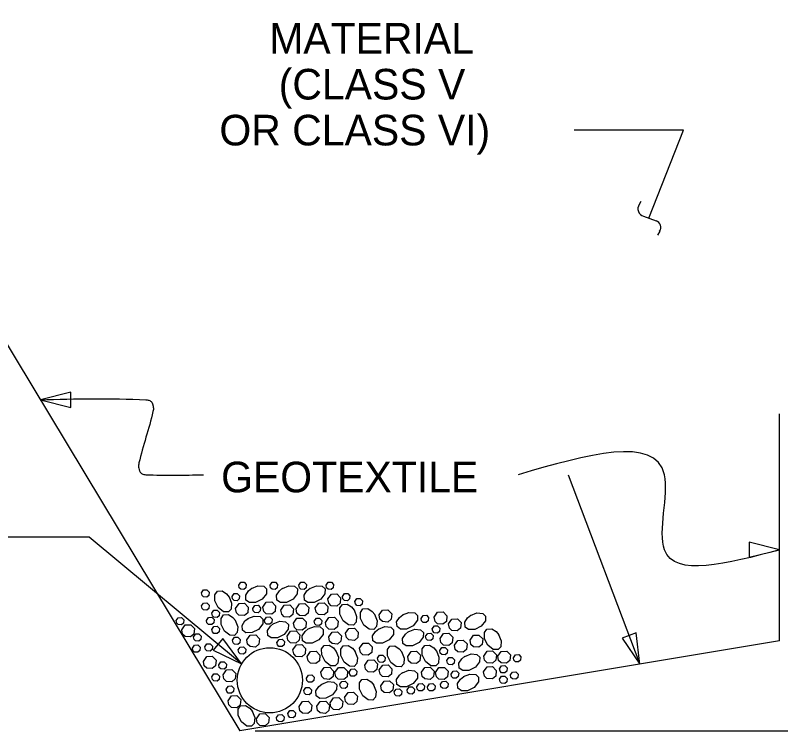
# Model space of a CAD drawing. Extents: x 0 to 2289, y 0 to 839.
# Drawn here: x 1682.21 to 1713.59, y 50.39 to 79.73 of the extents above; entities that cross this region are included whole.
import ezdxf

# ---------------------------------------------------------------- set-up
doc = ezdxf.new("R2010")
doc.units = 0
for name, color, linetype in [('Dimension Lines', 7, 'Continuous'), ('Mis Beam Bolsters', 7, 'Continuous'), ('Mis Object Lines', 7, 'Continuous'), ('Miscellaneous Lines', 7, 'Continuous'), ('Plot Label', 7, 'Continuous')]:
    doc.layers.add(name, color=color, linetype=linetype)

msp = doc.modelspace()

# ---------------------------------------------------------------- linework, layer by layer
at = {"layer": 'Mis Beam Bolsters'}
for p, q in [((1707.86, 72.093), (1707.789, 71.976)), ((1707.967, 71.497), (1708.481, 71.296)), ((1708.628, 70.872), (1708.54, 70.711))]:
    msp.add_line(p, q, dxfattribs=at)
for points in [[(1683.239, 63.963), (1684.489, 63.651), (1684.489, 64.276)], [(1713.546, 57.814), (1712.296, 58.127), (1712.296, 57.502)], [(1707.819, 53.125), (1707.667, 54.404), (1707.083, 54.183)], [(1691.479, 53.131), (1690.719, 54.172), (1690.319, 53.691)]]:
    msp.add_lwpolyline(points, close=True, dxfattribs=at)
for centre, radius, start, end in [((1708.047, 71.797), 0.311, 145.3437, 255.1426), ((1708.402, 71.033), 0.276, 324.4122, 72.6977)]:
    msp.add_arc(centre, radius, start, end, dxfattribs=at)
at = {"layer": 'Mis Object Lines'}
msp.add_circle((1692.646, 52.458), 1.336, dxfattribs=at)
at = {"layer": 'Miscellaneous Lines'}
for p, q in [((1657.4, 106.845), (1691.417, 50.391)), ((1713.546, 54.079), (1713.546, 63.393)), ((1713.546, 54.079), (1691.417, 50.391))]:
    msp.add_line(p, q, dxfattribs=at)
at = {"layer": 'Plot Label'}
for p, q in [((1704.87, 60.891), (1707.819, 53.125)), ((1692.042, 50.391), (1721.737, 50.391))]:
    msp.add_line(p, q, dxfattribs=at)
for points in [[(1708.189, 71.41), (1709.606, 75.024), (1705.125, 75.024)], [(1691.479, 53.131), (1685.236, 58.334), (1680.432, 58.334)], [(1691.369, 56.36), (1691.453, 56.48), (1691.587, 56.488), (1691.68, 56.391), (1691.667, 56.255), (1691.584, 56.186), (1691.452, 56.196), (1691.389, 56.256), (1691.369, 56.36)], [(1692.654, 56.36), (1692.738, 56.48), (1692.872, 56.488), (1692.966, 56.391), (1692.952, 56.255), (1692.869, 56.186), (1692.737, 56.196), (1692.674, 56.256), (1692.654, 56.36)], [(1693.836, 56.36), (1693.921, 56.48), (1694.055, 56.488), (1694.148, 56.391), (1694.134, 56.255), (1694.052, 56.186), (1693.919, 56.196), (1693.857, 56.256), (1693.837, 56.36)], [(1694.95, 56.36), (1695.034, 56.48), (1695.169, 56.488), (1695.262, 56.391), (1695.248, 56.255), (1695.165, 56.186), (1695.033, 56.196), (1694.971, 56.256), (1694.95, 56.36)], [(1689.846, 56.042), (1689.93, 56.162), (1690.064, 56.169), (1690.157, 56.072), (1690.144, 55.937), (1690.061, 55.868), (1689.928, 55.878), (1689.866, 55.938), (1689.846, 56.042)], [(1691.892, 56.23), (1692.154, 56.334), (1692.394, 56.313), (1692.509, 56.205), (1692.505, 56.009), (1692.332, 55.787), (1692.063, 55.653), (1691.81, 55.649), (1691.668, 55.75), (1691.655, 55.951), (1691.77, 56.131), (1691.902, 56.237)], [(1693.16, 56.23), (1693.422, 56.334), (1693.662, 56.313), (1693.777, 56.205), (1693.773, 56.009), (1693.6, 55.787), (1693.331, 55.653), (1693.078, 55.649), (1692.936, 55.75), (1692.923, 55.951), (1693.038, 56.131), (1693.17, 56.237)], [(1694.291, 56.23), (1694.553, 56.334), (1694.793, 56.313), (1694.908, 56.205), (1694.904, 56.009), (1694.731, 55.787), (1694.462, 55.653), (1694.209, 55.649), (1694.067, 55.75), (1694.054, 55.951), (1694.169, 56.131), (1694.301, 56.237)], [(1690.974, 55.884), (1691.078, 55.622), (1691.057, 55.381), (1690.949, 55.267), (1690.753, 55.271), (1690.531, 55.444), (1690.397, 55.713), (1690.393, 55.966), (1690.494, 56.108), (1690.695, 56.121), (1690.876, 56.006), (1690.981, 55.874)], [(1691.095, 55.898), (1691.179, 56.017), (1691.313, 56.025), (1691.406, 55.928), (1691.393, 55.793), (1691.31, 55.724), (1691.177, 55.733), (1691.115, 55.794), (1691.095, 55.898)], [(1695.029, 55.793), (1695.169, 55.992), (1695.392, 56.005), (1695.548, 55.844), (1695.525, 55.618), (1695.387, 55.503), (1695.166, 55.519), (1695.062, 55.62), (1695.029, 55.793)], [(1695.619, 55.898), (1695.703, 56.017), (1695.837, 56.025), (1695.93, 55.928), (1695.917, 55.793), (1695.834, 55.724), (1695.701, 55.733), (1695.639, 55.794), (1695.619, 55.898)], [(1689.846, 55.507), (1689.93, 55.627), (1690.064, 55.634), (1690.157, 55.537), (1690.144, 55.402), (1690.061, 55.333), (1689.928, 55.343), (1689.866, 55.403), (1689.846, 55.507)], [(1691.242, 55.403), (1691.383, 55.602), (1691.606, 55.615), (1691.762, 55.454), (1691.739, 55.228), (1691.601, 55.113), (1691.38, 55.129), (1691.276, 55.229), (1691.243, 55.403)], [(1692.362, 55.458), (1692.502, 55.658), (1692.726, 55.67), (1692.881, 55.509), (1692.859, 55.283), (1692.721, 55.168), (1692.5, 55.184), (1692.396, 55.285), (1692.362, 55.458)], [(1693.098, 55.338), (1693.238, 55.537), (1693.461, 55.55), (1693.617, 55.388), (1693.594, 55.163), (1693.456, 55.048), (1693.235, 55.064), (1693.132, 55.164), (1693.098, 55.338)], [(1693.719, 55.392), (1693.859, 55.591), (1694.082, 55.604), (1694.238, 55.442), (1694.215, 55.217), (1694.077, 55.102), (1693.856, 55.118), (1693.752, 55.218), (1693.719, 55.392)], [(1694.509, 55.429), (1694.649, 55.628), (1694.873, 55.641), (1695.029, 55.48), (1695.006, 55.254), (1694.868, 55.139), (1694.647, 55.155), (1694.543, 55.256), (1694.51, 55.429)], [(1696.098, 55.343), (1696.202, 55.081), (1696.181, 54.841), (1696.072, 54.726), (1695.877, 54.73), (1695.655, 54.904), (1695.521, 55.172), (1695.516, 55.425), (1695.618, 55.567), (1695.819, 55.581), (1695.999, 55.465), (1696.105, 55.333)], [(1696.133, 55.692), (1696.217, 55.812), (1696.351, 55.819), (1696.444, 55.723), (1696.431, 55.587), (1696.348, 55.518), (1696.215, 55.528), (1696.153, 55.588), (1696.133, 55.692)], [(1690.27, 55.212), (1690.354, 55.331), (1690.488, 55.339), (1690.582, 55.242), (1690.568, 55.107), (1690.485, 55.038), (1690.353, 55.047), (1690.29, 55.108), (1690.27, 55.212)], [(1691.949, 55.406), (1692.033, 55.525), (1692.167, 55.533), (1692.26, 55.436), (1692.247, 55.301), (1692.164, 55.232), (1692.031, 55.241), (1691.969, 55.302), (1691.949, 55.406)], [(1696.938, 55.164), (1697.042, 54.902), (1697.021, 54.661), (1696.913, 54.547), (1696.717, 54.55), (1696.495, 54.724), (1696.361, 54.992), (1696.357, 55.245), (1696.458, 55.387), (1696.659, 55.401), (1696.84, 55.285), (1696.945, 55.153)], [(1697.125, 55.138), (1697.265, 55.338), (1697.489, 55.35), (1697.644, 55.189), (1697.622, 54.963), (1697.483, 54.848), (1697.263, 54.864), (1697.159, 54.965), (1697.125, 55.138)], [(1698.082, 55.139), (1698.344, 55.243), (1698.585, 55.222), (1698.699, 55.113), (1698.696, 54.918), (1698.522, 54.696), (1698.254, 54.562), (1698.001, 54.558), (1697.859, 54.659), (1697.845, 54.86), (1697.961, 55.04), (1698.093, 55.146)], [(1699.385, 55.049), (1699.525, 55.248), (1699.749, 55.261), (1699.904, 55.1), (1699.882, 54.874), (1699.743, 54.759), (1699.523, 54.775), (1699.419, 54.876), (1699.385, 55.049)], [(1700.875, 55.119), (1701.137, 55.223), (1701.378, 55.202), (1701.493, 55.094), (1701.489, 54.898), (1701.315, 54.676), (1701.047, 54.542), (1700.794, 54.538), (1700.652, 54.639), (1700.638, 54.84), (1700.754, 55.021), (1700.886, 55.126)], [(1688.809, 54.908), (1688.893, 55.027), (1689.028, 55.035), (1689.121, 54.938), (1689.107, 54.803), (1689.025, 54.734), (1688.892, 54.743), (1688.83, 54.804), (1688.81, 54.908)], [(1690.049, 54.917), (1690.133, 55.036), (1690.267, 55.044), (1690.36, 54.947), (1690.347, 54.812), (1690.264, 54.743), (1690.131, 54.752), (1690.069, 54.813), (1690.049, 54.917)], [(1691.23, 54.918), (1691.334, 54.656), (1691.313, 54.415), (1691.204, 54.301), (1691.009, 54.305), (1690.787, 54.478), (1690.653, 54.746), (1690.648, 54.999), (1690.749, 55.142), (1690.951, 55.155), (1691.131, 55.04), (1691.236, 54.907)], [(1691.745, 54.991), (1692.007, 55.095), (1692.248, 55.074), (1692.362, 54.965), (1692.358, 54.77), (1692.185, 54.548), (1691.916, 54.414), (1691.664, 54.409), (1691.521, 54.51), (1691.508, 54.712), (1691.623, 54.892), (1691.756, 54.997)], [(1692.426, 54.929), (1692.51, 55.049), (1692.644, 55.056), (1692.737, 54.96), (1692.724, 54.824), (1692.641, 54.755), (1692.509, 54.765), (1692.446, 54.825), (1692.426, 54.929)], [(1693.619, 54.801), (1693.759, 55), (1693.982, 55.013), (1694.138, 54.852), (1694.115, 54.626), (1693.977, 54.511), (1693.756, 54.527), (1693.652, 54.628), (1693.619, 54.801)], [(1694.468, 54.883), (1694.552, 55.003), (1694.687, 55.01), (1694.78, 54.914), (1694.766, 54.778), (1694.684, 54.709), (1694.551, 54.719), (1694.489, 54.779), (1694.469, 54.883)], [(1694.927, 54.831), (1695.067, 55.031), (1695.291, 55.043), (1695.447, 54.882), (1695.424, 54.656), (1695.286, 54.541), (1695.065, 54.557), (1694.961, 54.658), (1694.928, 54.831)], [(1698.844, 54.999), (1698.928, 55.118), (1699.062, 55.126), (1699.155, 55.029), (1699.142, 54.894), (1699.059, 54.825), (1698.926, 54.835), (1698.864, 54.895), (1698.844, 54.999)], [(1699.971, 54.772), (1700.111, 54.971), (1700.334, 54.984), (1700.49, 54.823), (1700.467, 54.597), (1700.329, 54.482), (1700.108, 54.498), (1700.005, 54.599), (1699.971, 54.772)], [(1689.038, 54.527), (1689.178, 54.727), (1689.402, 54.739), (1689.557, 54.578), (1689.534, 54.352), (1689.396, 54.237), (1689.176, 54.253), (1689.072, 54.354), (1689.038, 54.527)], [(1690.27, 54.548), (1690.354, 54.667), (1690.488, 54.675), (1690.582, 54.578), (1690.568, 54.443), (1690.485, 54.374), (1690.353, 54.383), (1690.29, 54.444), (1690.27, 54.548)], [(1692.789, 54.776), (1693.051, 54.879), (1693.292, 54.859), (1693.406, 54.75), (1693.402, 54.555), (1693.229, 54.333), (1692.96, 54.199), (1692.707, 54.194), (1692.565, 54.295), (1692.552, 54.497), (1692.667, 54.677), (1692.799, 54.782)], [(1694.212, 54.564), (1694.474, 54.668), (1694.715, 54.647), (1694.829, 54.538), (1694.826, 54.343), (1694.652, 54.121), (1694.384, 53.987), (1694.131, 53.982), (1693.989, 54.083), (1693.975, 54.285), (1694.091, 54.465), (1694.223, 54.57)], [(1695.751, 54.386), (1695.891, 54.585), (1696.115, 54.598), (1696.27, 54.437), (1696.248, 54.211), (1696.11, 54.096), (1695.889, 54.112), (1695.785, 54.213), (1695.751, 54.386)], [(1697.098, 54.558), (1697.36, 54.662), (1697.6, 54.641), (1697.715, 54.532), (1697.711, 54.337), (1697.537, 54.115), (1697.269, 53.981), (1697.016, 53.976), (1696.874, 54.078), (1696.86, 54.279), (1696.976, 54.459), (1697.108, 54.565)], [(1699.306, 54.57), (1699.39, 54.69), (1699.525, 54.698), (1699.618, 54.601), (1699.604, 54.465), (1699.521, 54.397), (1699.389, 54.406), (1699.327, 54.467), (1699.306, 54.57)], [(1689.521, 54.239), (1689.606, 54.359), (1689.74, 54.367), (1689.833, 54.27), (1689.819, 54.134), (1689.737, 54.065), (1689.604, 54.075), (1689.542, 54.135), (1689.522, 54.239)], [(1691.703, 54.113), (1691.843, 54.312), (1692.066, 54.325), (1692.222, 54.164), (1692.199, 53.938), (1692.061, 53.823), (1691.84, 53.839), (1691.736, 53.94), (1691.703, 54.113)], [(1693.355, 54.274), (1693.495, 54.473), (1693.719, 54.486), (1693.874, 54.325), (1693.852, 54.099), (1693.714, 53.984), (1693.493, 54), (1693.389, 54.101), (1693.355, 54.274)], [(1695.059, 54.235), (1695.199, 54.434), (1695.423, 54.447), (1695.578, 54.286), (1695.556, 54.06), (1695.418, 53.945), (1695.197, 53.961), (1695.093, 54.062), (1695.059, 54.235)], [(1698.322, 54.451), (1698.584, 54.555), (1698.825, 54.534), (1698.939, 54.425), (1698.936, 54.23), (1698.762, 54.008), (1698.494, 53.874), (1698.241, 53.87), (1698.099, 53.971), (1698.085, 54.172), (1698.201, 54.352), (1698.333, 54.458)], [(1699.032, 54.262), (1699.116, 54.382), (1699.25, 54.389), (1699.344, 54.293), (1699.33, 54.157), (1699.247, 54.088), (1699.115, 54.098), (1699.052, 54.158), (1699.032, 54.262)], [(1699.625, 54.175), (1699.765, 54.374), (1699.988, 54.387), (1700.144, 54.226), (1700.121, 54), (1699.983, 53.885), (1699.762, 53.901), (1699.659, 54.002), (1699.625, 54.175)], [(1700.854, 54.104), (1700.994, 54.303), (1701.218, 54.316), (1701.373, 54.154), (1701.351, 53.929), (1701.213, 53.814), (1700.992, 53.83), (1700.888, 53.93), (1700.854, 54.104)], [(1702.026, 54.336), (1702.13, 54.074), (1702.109, 53.833), (1702.001, 53.719), (1701.805, 53.722), (1701.583, 53.896), (1701.449, 54.164), (1701.445, 54.417), (1701.546, 54.559), (1701.747, 54.573), (1701.927, 54.457), (1702.033, 54.325)], [(1691.119, 54.105), (1691.203, 54.224), (1691.337, 54.232), (1691.43, 54.135), (1691.417, 54), (1691.334, 53.931), (1691.201, 53.94), (1691.139, 54.001), (1691.119, 54.105)], [(1692.938, 54.013), (1693.022, 54.132), (1693.156, 54.14), (1693.25, 54.043), (1693.236, 53.908), (1693.153, 53.839), (1693.021, 53.849), (1692.958, 53.909), (1692.938, 54.013)], [(1696.325, 53.775), (1696.465, 53.975), (1696.688, 53.987), (1696.844, 53.826), (1696.821, 53.6), (1696.683, 53.485), (1696.462, 53.501), (1696.358, 53.602), (1696.325, 53.775)], [(1700.211, 53.898), (1700.351, 54.097), (1700.574, 54.11), (1700.73, 53.949), (1700.707, 53.723), (1700.569, 53.608), (1700.348, 53.624), (1700.244, 53.725), (1700.211, 53.898)], [(1689.473, 53.78), (1689.557, 53.9), (1689.692, 53.907), (1689.785, 53.811), (1689.771, 53.675), (1689.688, 53.606), (1689.556, 53.616), (1689.494, 53.676), (1689.473, 53.78)], [(1689.984, 53.828), (1690.068, 53.948), (1690.202, 53.955), (1690.295, 53.859), (1690.282, 53.723), (1690.199, 53.654), (1690.066, 53.664), (1690.004, 53.724), (1689.984, 53.828)], [(1691.35, 53.701), (1691.434, 53.821), (1691.569, 53.828), (1691.662, 53.732), (1691.648, 53.596), (1691.566, 53.527), (1691.433, 53.537), (1691.371, 53.597), (1691.351, 53.701)], [(1693.593, 53.712), (1693.733, 53.911), (1693.957, 53.924), (1694.112, 53.763), (1694.09, 53.537), (1693.952, 53.422), (1693.731, 53.438), (1693.627, 53.539), (1693.593, 53.712)], [(1695.351, 53.667), (1695.455, 53.405), (1695.434, 53.165), (1695.325, 53.05), (1695.13, 53.054), (1694.908, 53.228), (1694.774, 53.496), (1694.769, 53.749), (1694.87, 53.891), (1695.072, 53.905), (1695.252, 53.789), (1695.357, 53.657)], [(1696.132, 53.648), (1696.235, 53.386), (1696.215, 53.146), (1696.106, 53.031), (1695.911, 53.035), (1695.689, 53.208), (1695.555, 53.477), (1695.55, 53.73), (1695.651, 53.872), (1695.853, 53.885), (1696.033, 53.77), (1696.138, 53.638)], [(1698.05, 53.633), (1698.153, 53.371), (1698.133, 53.131), (1698.024, 53.016), (1697.829, 53.02), (1697.607, 53.194), (1697.472, 53.462), (1697.468, 53.715), (1697.569, 53.857), (1697.771, 53.871), (1697.951, 53.755), (1698.056, 53.623)], [(1699.473, 53.667), (1699.577, 53.405), (1699.556, 53.165), (1699.447, 53.05), (1699.252, 53.054), (1699.03, 53.228), (1698.896, 53.496), (1698.891, 53.749), (1698.993, 53.891), (1699.194, 53.905), (1699.374, 53.789), (1699.48, 53.657)], [(1699.615, 53.679), (1699.699, 53.799), (1699.833, 53.807), (1699.926, 53.71), (1699.913, 53.574), (1699.83, 53.505), (1699.697, 53.515), (1699.635, 53.576), (1699.615, 53.679)], [(1701.415, 53.454), (1701.555, 53.653), (1701.779, 53.666), (1701.934, 53.505), (1701.911, 53.279), (1701.773, 53.164), (1701.553, 53.18), (1701.449, 53.281), (1701.415, 53.454)], [(1701.991, 53.446), (1702.131, 53.645), (1702.355, 53.658), (1702.51, 53.496), (1702.488, 53.271), (1702.35, 53.156), (1702.129, 53.172), (1702.025, 53.272), (1701.991, 53.446)], [(1689.92, 53.23), (1690.06, 53.43), (1690.283, 53.442), (1690.439, 53.281), (1690.416, 53.055), (1690.278, 52.94), (1690.057, 52.956), (1689.953, 53.057), (1689.92, 53.23)], [(1694.179, 53.435), (1694.319, 53.634), (1694.542, 53.647), (1694.698, 53.486), (1694.675, 53.26), (1694.537, 53.145), (1694.316, 53.161), (1694.213, 53.262), (1694.179, 53.435)], [(1697.06, 53.366), (1697.145, 53.485), (1697.279, 53.493), (1697.372, 53.396), (1697.358, 53.261), (1697.276, 53.192), (1697.143, 53.202), (1697.081, 53.262), (1697.061, 53.366)], [(1698.301, 53.435), (1698.441, 53.634), (1698.665, 53.647), (1698.82, 53.486), (1698.798, 53.26), (1698.66, 53.145), (1698.439, 53.161), (1698.335, 53.262), (1698.301, 53.435)], [(1699.906, 53.268), (1699.99, 53.388), (1700.124, 53.395), (1700.218, 53.299), (1700.204, 53.163), (1700.121, 53.094), (1699.989, 53.104), (1699.926, 53.164), (1699.906, 53.268)], [(1700.634, 53.436), (1700.896, 53.54), (1701.136, 53.519), (1701.251, 53.41), (1701.247, 53.215), (1701.073, 52.993), (1700.805, 52.859), (1700.552, 52.854), (1700.41, 52.955), (1700.396, 53.157), (1700.512, 53.337), (1700.644, 53.443)], [(1702.628, 53.384), (1702.712, 53.504), (1702.847, 53.511), (1702.94, 53.415), (1702.926, 53.279), (1702.843, 53.21), (1702.711, 53.22), (1702.649, 53.28), (1702.628, 53.384)], [(1690.552, 53.091), (1690.636, 53.211), (1690.77, 53.219), (1690.864, 53.122), (1690.85, 52.986), (1690.767, 52.917), (1690.635, 52.927), (1690.573, 52.987), (1690.552, 53.091)], [(1696.54, 53.082), (1696.68, 53.282), (1696.904, 53.294), (1697.059, 53.133), (1697.037, 52.907), (1696.899, 52.792), (1696.678, 52.808), (1696.574, 52.909), (1696.54, 53.082)], [(1697.132, 52.884), (1697.272, 53.084), (1697.496, 53.097), (1697.651, 52.935), (1697.628, 52.709), (1697.49, 52.595), (1697.27, 52.611), (1697.166, 52.711), (1697.132, 52.884)], [(1702.064, 52.933), (1702.148, 53.053), (1702.282, 53.061), (1702.375, 52.964), (1702.362, 52.828), (1702.279, 52.759), (1702.146, 52.769), (1702.084, 52.829), (1702.064, 52.933)], [(1690.272, 52.6), (1690.356, 52.72), (1690.491, 52.727), (1690.584, 52.631), (1690.57, 52.495), (1690.487, 52.426), (1690.355, 52.436), (1690.293, 52.496), (1690.272, 52.6)], [(1690.73, 52.687), (1690.87, 52.886), (1691.094, 52.899), (1691.249, 52.737), (1691.227, 52.512), (1691.089, 52.397), (1690.868, 52.413), (1690.764, 52.513), (1690.73, 52.687)], [(1694.739, 52.786), (1694.879, 52.985), (1695.103, 52.998), (1695.258, 52.837), (1695.236, 52.611), (1695.098, 52.496), (1694.877, 52.512), (1694.773, 52.613), (1694.739, 52.786)], [(1695.315, 52.777), (1695.456, 52.977), (1695.679, 52.989), (1695.835, 52.828), (1695.812, 52.602), (1695.674, 52.487), (1695.453, 52.503), (1695.349, 52.604), (1695.316, 52.777)], [(1695.902, 52.797), (1695.986, 52.916), (1696.12, 52.924), (1696.213, 52.827), (1696.2, 52.692), (1696.117, 52.623), (1695.984, 52.632), (1695.922, 52.693), (1695.902, 52.797)], [(1698.08, 52.768), (1698.342, 52.871), (1698.583, 52.851), (1698.697, 52.742), (1698.694, 52.547), (1698.52, 52.325), (1698.252, 52.19), (1697.999, 52.186), (1697.857, 52.287), (1697.843, 52.489), (1697.959, 52.669), (1698.091, 52.774)], [(1698.862, 52.786), (1699.002, 52.985), (1699.225, 52.998), (1699.381, 52.837), (1699.358, 52.611), (1699.22, 52.496), (1698.999, 52.512), (1698.895, 52.613), (1698.862, 52.786)], [(1699.438, 52.777), (1699.578, 52.977), (1699.801, 52.989), (1699.957, 52.828), (1699.934, 52.602), (1699.796, 52.487), (1699.575, 52.503), (1699.472, 52.604), (1699.438, 52.777)], [(1700.075, 52.716), (1700.159, 52.835), (1700.293, 52.843), (1700.387, 52.746), (1700.373, 52.611), (1700.29, 52.542), (1700.158, 52.551), (1700.095, 52.612), (1700.075, 52.716)], [(1700.583, 52.61), (1700.845, 52.714), (1701.085, 52.693), (1701.2, 52.584), (1701.196, 52.389), (1701.022, 52.167), (1700.754, 52.033), (1700.501, 52.028), (1700.359, 52.129), (1700.345, 52.331), (1700.461, 52.511), (1700.593, 52.616)], [(1701.409, 52.807), (1701.549, 53.006), (1701.773, 53.019), (1701.928, 52.858), (1701.906, 52.632), (1701.768, 52.517), (1701.547, 52.533), (1701.443, 52.634), (1701.409, 52.807)], [(1702.509, 52.676), (1702.593, 52.796), (1702.727, 52.804), (1702.821, 52.707), (1702.807, 52.571), (1702.724, 52.502), (1702.592, 52.512), (1702.53, 52.572), (1702.509, 52.676)], [(1694.147, 52.552), (1694.231, 52.671), (1694.365, 52.679), (1694.458, 52.582), (1694.445, 52.447), (1694.362, 52.378), (1694.229, 52.387), (1694.167, 52.448), (1694.147, 52.552)], [(1694.771, 52.299), (1695.033, 52.403), (1695.274, 52.383), (1695.388, 52.274), (1695.384, 52.078), (1695.211, 51.857), (1694.942, 51.722), (1694.69, 51.718), (1694.547, 51.819), (1694.534, 52.021), (1694.649, 52.201), (1694.782, 52.306)], [(1695.519, 52.295), (1695.603, 52.415), (1695.737, 52.423), (1695.831, 52.326), (1695.817, 52.19), (1695.734, 52.121), (1695.602, 52.131), (1695.54, 52.191), (1695.519, 52.295)], [(1696.898, 52.267), (1697.002, 52.005), (1696.981, 51.765), (1696.872, 51.65), (1696.677, 51.654), (1696.455, 51.827), (1696.321, 52.096), (1696.316, 52.349), (1696.417, 52.491), (1696.619, 52.504), (1696.799, 52.389), (1696.904, 52.257)], [(1697.194, 52.229), (1697.334, 52.428), (1697.558, 52.441), (1697.713, 52.28), (1697.691, 52.054), (1697.553, 51.939), (1697.332, 51.955), (1697.228, 52.056), (1697.194, 52.229)], [(1699.642, 52.295), (1699.726, 52.415), (1699.86, 52.423), (1699.953, 52.326), (1699.94, 52.19), (1699.857, 52.121), (1699.724, 52.131), (1699.662, 52.191), (1699.642, 52.295)], [(1702.064, 52.505), (1702.148, 52.625), (1702.282, 52.632), (1702.375, 52.536), (1702.362, 52.4), (1702.279, 52.331), (1702.146, 52.341), (1702.084, 52.401), (1702.064, 52.505)], [(1690.861, 52.1), (1690.945, 52.219), (1691.079, 52.227), (1691.172, 52.13), (1691.159, 51.995), (1691.076, 51.926), (1690.943, 51.935), (1690.881, 51.996), (1690.861, 52.1)], [(1694.04, 52.039), (1694.124, 52.158), (1694.259, 52.166), (1694.352, 52.069), (1694.338, 51.934), (1694.255, 51.865), (1694.123, 51.874), (1694.061, 51.935), (1694.04, 52.039)], [(1697.745, 51.979), (1697.829, 52.099), (1697.963, 52.106), (1698.056, 52.01), (1698.043, 51.874), (1697.96, 51.805), (1697.828, 51.815), (1697.765, 51.875), (1697.745, 51.979)], [(1698.269, 52.066), (1698.353, 52.185), (1698.487, 52.193), (1698.58, 52.096), (1698.567, 51.961), (1698.484, 51.892), (1698.352, 51.901), (1698.289, 51.962), (1698.269, 52.066)], [(1698.672, 52.197), (1698.756, 52.316), (1698.89, 52.324), (1698.983, 52.227), (1698.97, 52.092), (1698.887, 52.023), (1698.754, 52.033), (1698.692, 52.093), (1698.672, 52.197)], [(1699.106, 52.197), (1699.19, 52.316), (1699.324, 52.324), (1699.417, 52.227), (1699.404, 52.092), (1699.321, 52.023), (1699.189, 52.033), (1699.126, 52.093), (1699.106, 52.197)], [(1690.933, 51.621), (1691.073, 51.821), (1691.297, 51.833), (1691.452, 51.672), (1691.43, 51.446), (1691.292, 51.331), (1691.071, 51.347), (1690.967, 51.448), (1690.933, 51.621)], [(1695.713, 51.758), (1695.854, 51.957), (1696.077, 51.97), (1696.233, 51.809), (1696.21, 51.583), (1696.072, 51.468), (1695.851, 51.484), (1695.747, 51.585), (1695.714, 51.758)], [(1693.848, 51.385), (1693.988, 51.584), (1694.212, 51.597), (1694.367, 51.436), (1694.345, 51.21), (1694.207, 51.095), (1693.986, 51.111), (1693.882, 51.212), (1693.848, 51.385)], [(1694.571, 51.393), (1694.711, 51.592), (1694.935, 51.605), (1695.09, 51.444), (1695.068, 51.218), (1694.929, 51.103), (1694.709, 51.119), (1694.605, 51.22), (1694.571, 51.393)], [(1695.114, 51.539), (1695.254, 51.738), (1695.478, 51.751), (1695.633, 51.59), (1695.611, 51.364), (1695.473, 51.249), (1695.252, 51.265), (1695.148, 51.366), (1695.114, 51.539)], [(1691.925, 51.192), (1692.029, 50.93), (1692.009, 50.689), (1691.9, 50.575), (1691.704, 50.579), (1691.483, 50.752), (1691.348, 51.02), (1691.344, 51.273), (1691.445, 51.416), (1691.647, 51.429), (1691.827, 51.314), (1691.932, 51.181)], [(1693.388, 51.099), (1693.472, 51.218), (1693.607, 51.226), (1693.7, 51.129), (1693.686, 50.994), (1693.603, 50.925), (1693.471, 50.934), (1693.409, 50.995), (1693.388, 51.099)], [(1692.094, 50.884), (1692.234, 51.084), (1692.457, 51.096), (1692.613, 50.935), (1692.59, 50.709), (1692.452, 50.594), (1692.231, 50.61), (1692.128, 50.711), (1692.094, 50.884)], [(1692.917, 50.926), (1693.001, 51.046), (1693.136, 51.054), (1693.229, 50.957), (1693.215, 50.821), (1693.133, 50.752), (1693, 50.762), (1692.938, 50.822), (1692.918, 50.926)]]:
    msp.add_lwpolyline(points, dxfattribs=at)
for points in [[(1683.239, 63.963), (1687.568, 63.963), (1687.655, 63.954), (1687.725, 63.929), (1687.82, 63.831), (1687.838, 63.788), (1687.852, 63.745), (1687.869, 63.657), (1687.871, 63.569), (1687.856, 63.483), (1687.568, 62.427), (1687.28, 61.371), (1687.265, 61.285), (1687.266, 61.198), (1687.283, 61.11), (1687.298, 61.066), (1687.316, 61.023), (1687.355, 60.967), (1687.41, 60.926), (1687.481, 60.9), (1687.568, 60.891), (1689.922, 60.891)], [(1713.546, 57.814), (1708.823, 57.814), (1708.823, 60.891), (1702.829, 60.891)]]:
    msp.add_spline(points, degree=3, dxfattribs=at)

# ---------------------------------------------------------------- texts
at = {"layer": 'Dimension Lines'}
for s, height, p in [('MATERIAL', 1.2554, (1692.62, 78.162)), ('(CLASS V', 1.2554, (1693.01, 76.279)), ('OR CLASS VI)', 1.25543, (1690.578, 74.396)), ('GEOTEXTILE', 1.2554, (1690.648, 60.168))]:
    msp.add_text(s, height=height, dxfattribs=at).set_placement(p)

doc.saveas('drawing.dxf')
